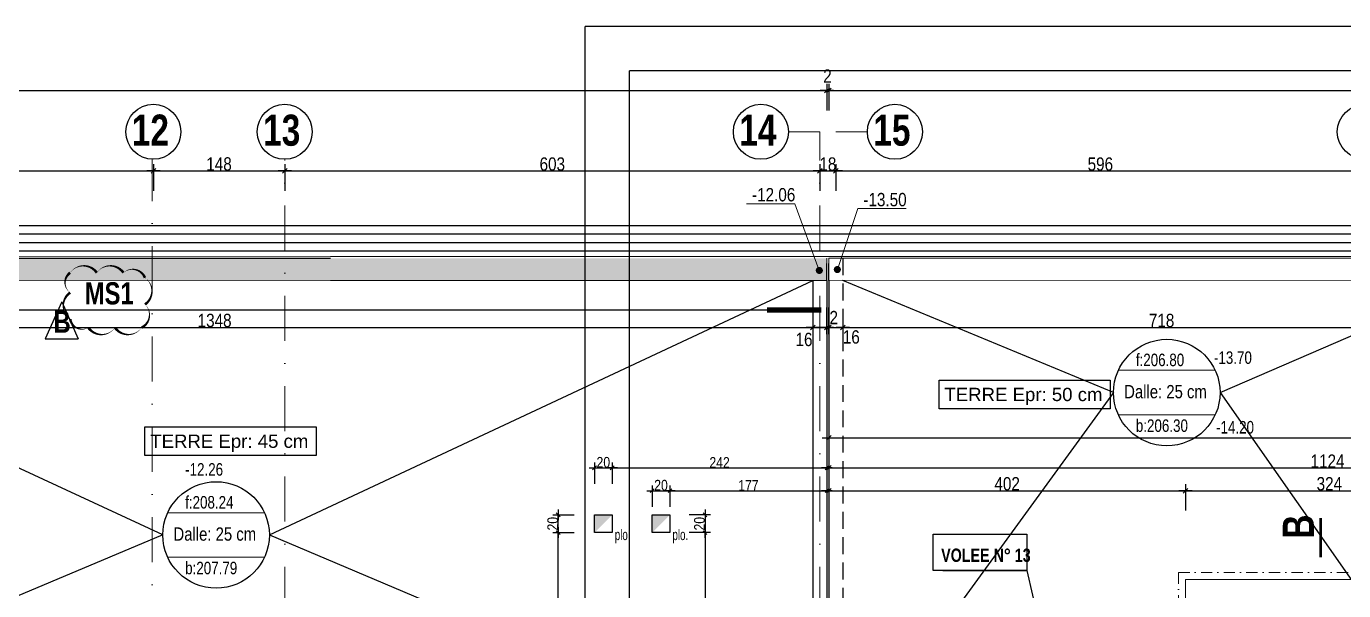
# Model space of a CAD drawing. Header units: millimetres. Extents: x -22 to 27383, y -3644 to 590.
# Drawn here: x 20626 to 22110, y -46 to 590 of the extents above; entities that cross this region are included whole.
import ezdxf
from ezdxf.enums import TextEntityAlignment as Align

# ---------------------------------------------------------------- set-up
doc = ezdxf.new("R2010")
doc.units = ezdxf.units.MM
doc.linetypes.add('CACHEX2', pattern=[19.05, 12.7, -6.35])
doc.linetypes.add('TIRETPTX2', pattern=[50.8, 25.4, -12.7, 0, -12.7])
for name, color, linetype in [('01-Cad 1', 2, 'Continuous'), ('01_cote_gen', 4, 'Continuous'), ('01_linteaux', 2, 'Continuous'), ('01_poch_murs', 253, 'Continuous'), ('01_resv', 32, 'Continuous'), ('01_texte', 230, 'Continuous'), ('AA_COTES', 2, 'Continuous')]:
    doc.layers.add(name, color=color, linetype=linetype)
for name, color, linetype, lineweight in [('01_murs_coup', 5, 'Continuous', 60), ('01_PIEUX', 5, 'Continuous', 60), ('01_tram_axes', 2, 'TIRETPTX2', 9)]:
    doc.layers.add(name, color=color, linetype=linetype, lineweight=lineweight)
doc.styles.add('ARIAL NA', font='ARIALN.TTF')
doc.styles.add('Arial Narrow', font='ARIALN.TTF')
doc.styles.add('Eurostile', font='')
doc.styles.add('impact', font='impact.ttf')
doc.styles.add('MATTE_TXT', font='arial.ttf')
doc.styles.add('STYLE2', font='ARIALN.TTF')
doc.styles.get('Eurostile').set_extended_font_data('Eurostile')
doc.dimstyles.new('JB50', dxfattribs={"dimscale": 0.1, "dimtxt": 150, "dimasz": 15, "dimexe": 0.1, "dimexo": 0.1, "dimgap": 0.09, "dimtad": 1, "dimdec": 1, "dimdsep": 46, "dimtxsty": 'STYLE2', "dimblk1": 'BOND_G', "dimblk2": 'BOND_D', "dimsah": 1, "dimcen": 1.5, "dimdle": 0.01, "dimse1": 1, "dimse2": 1, "dimclrd": 4, "dimclre": 2, "dimclrt": 6, "dimazin": 2, "dimtfac": 2.333333, "dimtdec": 1, "dimtix": 1, "dimtmove": 2, "dimatfit": 3, "dimldrblk": 'BOND_G', "dimfxl": 1, "dimtolj": 1, "dimtzin": 0, "dimarcsym": 0})
doc.dimstyles.new('JB50res', dxfattribs={"dimscale": 0.1, "dimtxt": 120, "dimasz": 12, "dimexe": 0.1, "dimexo": 0.1, "dimgap": 0.09, "dimtad": 1, "dimdec": 1, "dimdsep": 46, "dimtxsty": 'STYLE2', "dimblk1": 'BOND_G', "dimblk2": 'BOND_D', "dimsah": 1, "dimcen": 1.5, "dimdle": 0.01, "dimse1": 1, "dimse2": 1, "dimclrd": 4, "dimclre": 2, "dimclrt": 6, "dimazin": 2, "dimtfac": 2.333333, "dimtdec": 1, "dimtix": 1, "dimtmove": 2, "dimatfit": 3, "dimldrblk": 'BOND_G', "dimfxl": 1, "dimtolj": 1, "dimtzin": 0, "dimarcsym": 0})
pattern_1 = [(180, (2724.631, -511.1), (-2e-15, -9.525), [])]

# ---------------------------------------------------------------- blocks, each defined once
blk = doc.blocks.new('BOND_G')
at = {"layer": 'AA_COTES', "color": 0}
for p, q in [((0, -5), (0, 15)), ((5, 0), (-5, 0)), ((1.77, 1.77), (-1.77, -1.77))]:
    blk.add_line(p, q, dxfattribs=at)
blk = doc.blocks.new('BOND_D')
at = {"layer": 'AA_COTES', "color": 0}
for p, q in [((5, 0), (-5, 0)), ((-1.77, -1.77), (1.77, 1.77)), ((0, 5), (0, -15))]:
    blk.add_line(p, q, dxfattribs=at)
blk = doc.blocks.new('*D564')
at = {"layer": '01_cote_gen', "color": 4, "lineweight": -2, "transparency": 16777216}
blk.add_line((20770.8, 426.7), (20915.8, 426.7), dxfattribs=at)
at = {"layer": 'Defpoints', "color": 0, "transparency": 16777216}
for p in [(20917.3, 426.7), (20769.3, 394.3), (20917.3, 394.3)]:
    blk.add_point(p, dxfattribs=at)
at = {"layer": '01_cote_gen', "color": 4, "lineweight": -2, "transparency": 16777216, "xscale": 1.5, "yscale": 1.5, "zscale": 1.5, "rotation": 180}
blk.add_blockref('BOND_G', (20769.3, 426.7), dxfattribs=at)
at = {"layer": '01_cote_gen', "color": 4, "lineweight": -2, "transparency": 16777216, "xscale": 1.5, "yscale": 1.5, "zscale": 1.5}
blk.add_blockref('BOND_D', (20917.3, 426.7), dxfattribs=at)
at = {"layer": '01_cote_gen', "color": 6, "transparency": 16777216, "insert": (20843.3, 434.4), "char_height": 15, "attachment_point": 5, "style": 'STYLE2'}
blk.add_mtext('\\A1;148', dxfattribs=at)
blk = doc.blocks.new('*D565')
at = {"layer": '01_cote_gen', "color": 4, "lineweight": -2, "transparency": 16777216}
blk.add_line((20155.8, 426.7), (20767.8, 426.7), dxfattribs=at)
at = {"layer": 'Defpoints', "color": 0, "transparency": 16777216}
for p in [(20154.3, 471.7), (20769.3, 448.9), (20769.3, 426.7)]:
    blk.add_point(p, dxfattribs=at)
at = {"layer": '01_cote_gen', "color": 4, "lineweight": -2, "transparency": 16777216, "xscale": 1.5, "yscale": 1.5, "zscale": 1.5, "rotation": 180}
blk.add_blockref('BOND_G', (20154.3, 426.7), dxfattribs=at)
at = {"layer": '01_cote_gen', "color": 4, "lineweight": -2, "transparency": 16777216, "xscale": 1.5, "yscale": 1.5, "zscale": 1.5}
blk.add_blockref('BOND_D', (20769.3, 426.7), dxfattribs=at)
at = {"layer": '01_cote_gen', "color": 6, "transparency": 16777216, "insert": (20461.8, 434.4), "char_height": 15, "attachment_point": 5, "style": 'STYLE2'}
blk.add_mtext('\\A1;615', dxfattribs=at)
blk = doc.blocks.new('*D569')
at = {"layer": '01_cote_gen', "color": 4, "lineweight": -2, "transparency": 16777216}
blk.add_line((20918.8, 426.7), (21518.8, 426.7), dxfattribs=at)
at = {"layer": 'Defpoints', "color": 0, "transparency": 16777216}
for p in [(21520.3, 426.7), (21520.3, 426.6), (20917.3, 402.7)]:
    blk.add_point(p, dxfattribs=at)
at = {"layer": '01_cote_gen', "color": 4, "lineweight": -2, "transparency": 16777216, "xscale": 1.5, "yscale": 1.5, "zscale": 1.5, "rotation": 180}
blk.add_blockref('BOND_G', (20917.3, 426.7), dxfattribs=at)
at = {"layer": '01_cote_gen', "color": 4, "lineweight": -2, "transparency": 16777216, "xscale": 1.5, "yscale": 1.5, "zscale": 1.5}
blk.add_blockref('BOND_D', (21520.3, 426.7), dxfattribs=at)
at = {"layer": '01_cote_gen', "color": 6, "transparency": 16777216, "insert": (21218.8, 434.3), "char_height": 15, "attachment_point": 5, "style": 'STYLE2'}
blk.add_mtext('\\A1;603', dxfattribs=at)
blk = doc.blocks.new('*D570')
at = {"layer": '01_cote_gen', "color": 4, "lineweight": -2, "transparency": 16777216}
blk.add_line((21521.8, 426.7), (21536.8, 426.7), dxfattribs=at)
at = {"layer": 'Defpoints', "color": 0, "transparency": 16777216}
for p in [(21538.3, 426.7), (21538.3, 419.5), (21520.3, 402.4)]:
    blk.add_point(p, dxfattribs=at)
at = {"layer": '01_cote_gen', "color": 4, "lineweight": -2, "transparency": 16777216, "xscale": 1.5, "yscale": 1.5, "zscale": 1.5, "rotation": 180}
blk.add_blockref('BOND_G', (21520.3, 426.7), dxfattribs=at)
at = {"layer": '01_cote_gen', "color": 4, "lineweight": -2, "transparency": 16777216, "xscale": 1.5, "yscale": 1.5, "zscale": 1.5}
blk.add_blockref('BOND_D', (21538.3, 426.7), dxfattribs=at)
at = {"layer": '01_cote_gen', "color": 6, "transparency": 16777216, "insert": (21529.3, 434.3), "char_height": 15, "attachment_point": 5, "style": 'STYLE2'}
blk.add_mtext('\\A1;18', dxfattribs=at)
blk = doc.blocks.new('*D572')
at = {"layer": '01_cote_gen', "color": 4, "lineweight": -2, "transparency": 16777216}
blk.add_line((21539.8, 426.7), (22132.8, 426.7), dxfattribs=at)
at = {"layer": 'Defpoints', "color": 0, "transparency": 16777216}
for p in [(21538.3, 470.7), (22134.3, 469.7), (22134.3, 426.7)]:
    blk.add_point(p, dxfattribs=at)
at = {"layer": '01_cote_gen', "color": 4, "lineweight": -2, "transparency": 16777216, "xscale": 1.5, "yscale": 1.5, "zscale": 1.5, "rotation": 180}
blk.add_blockref('BOND_G', (21538.3, 426.7), dxfattribs=at)
at = {"layer": '01_cote_gen', "color": 4, "lineweight": -2, "transparency": 16777216, "xscale": 1.5, "yscale": 1.5, "zscale": 1.5}
blk.add_blockref('BOND_D', (22134.3, 426.7), dxfattribs=at)
at = {"layer": '01_cote_gen', "color": 6, "transparency": 16777216, "insert": (21836.3, 434.3), "char_height": 15, "attachment_point": 5, "style": 'STYLE2'}
blk.add_mtext('\\A1;596', dxfattribs=at)
blk = doc.blocks.new('*D1851')
at = {"layer": '01_cote_gen', "color": 4, "lineweight": -2, "transparency": 16777216}
blk.add_line((20165.8, 250.4), (21510.8, 250.4), dxfattribs=at)
at = {"layer": 'Defpoints', "color": 0, "transparency": 16777216}
for p in [(21512.3, 250.4), (20164.3, 207.4), (21512.3, 207.4)]:
    blk.add_point(p, dxfattribs=at)
at = {"layer": '01_cote_gen', "color": 4, "lineweight": -2, "transparency": 16777216, "xscale": 1.5, "yscale": 1.5, "zscale": 1.5, "rotation": 180}
blk.add_blockref('BOND_G', (20164.3, 250.4), dxfattribs=at)
at = {"layer": '01_cote_gen', "color": 4, "lineweight": -2, "transparency": 16777216, "xscale": 1.5, "yscale": 1.5, "zscale": 1.5}
blk.add_blockref('BOND_D', (21512.3, 250.4), dxfattribs=at)
at = {"layer": '01_cote_gen', "color": 6, "lineweight": 0, "transparency": 16777216, "insert": (20838.3, 258.1), "char_height": 15, "attachment_point": 5, "style": 'STYLE2'}
blk.add_mtext('\\A1;1348', dxfattribs=at)
blk = doc.blocks.new('*D1852')
at = {"layer": '01_cote_gen', "color": 4, "lineweight": -2, "transparency": 16777216}
blk.add_line((21513.8, 250.4), (21526.8, 250.4), dxfattribs=at)
at = {"layer": 'Defpoints', "color": 0, "transparency": 16777216}
for p in [(21528.3, 250.4), (21512.3, 202.8), (21528.3, 202.8)]:
    blk.add_point(p, dxfattribs=at)
at = {"layer": '01_cote_gen', "color": 4, "lineweight": -2, "transparency": 16777216, "xscale": 1.5, "yscale": 1.5, "zscale": 1.5, "rotation": 180}
blk.add_blockref('BOND_G', (21512.3, 250.4), dxfattribs=at)
at = {"layer": '01_cote_gen', "color": 4, "lineweight": -2, "transparency": 16777216, "xscale": 1.5, "yscale": 1.5, "zscale": 1.5}
blk.add_blockref('BOND_D', (21528.3, 250.4), dxfattribs=at)
at = {"layer": '01_cote_gen', "color": 6, "lineweight": 0, "transparency": 16777216, "insert": (21502.4, 236.7), "char_height": 15, "attachment_point": 5, "style": 'STYLE2'}
blk.add_mtext('\\A1;16', dxfattribs=at)
blk = doc.blocks.new('*D1853')
at = {"layer": '01_cote_gen', "color": 4, "lineweight": -2, "transparency": 16777216}
for p, q in [((21526.8, 250.4), (21525.3, 250.4)), ((21528.3, 250.4), (21530.3, 250.4)), ((21531.8, 250.4), (21533.3, 250.4))]:
    blk.add_line(p, q, dxfattribs=at)
at = {"layer": 'Defpoints', "color": 0, "transparency": 16777216}
for p in [(21530.3, 250.4), (21528.3, 236.4), (21530.3, 236.4)]:
    blk.add_point(p, dxfattribs=at)
at = {"layer": '01_cote_gen', "color": 4, "lineweight": -2, "transparency": 16777216, "xscale": 1.5, "yscale": 1.5, "zscale": 1.5}
blk.add_blockref('BOND_G', (21528.3, 250.4), dxfattribs=at)
at = {"layer": '01_cote_gen', "color": 4, "lineweight": -2, "transparency": 16777216, "xscale": 1.5, "yscale": 1.5, "zscale": 1.5, "rotation": 180}
blk.add_blockref('BOND_D', (21530.3, 250.4), dxfattribs=at)
at = {"layer": '01_cote_gen', "color": 6, "lineweight": 0, "transparency": 16777216, "insert": (21535.9, 261.4), "char_height": 15, "attachment_point": 5, "style": 'STYLE2'}
blk.add_mtext('\\A1;2', dxfattribs=at)
blk = doc.blocks.new('*D1854')
at = {"layer": '01_cote_gen', "color": 4, "lineweight": -2, "transparency": 16777216}
blk.add_line((21531.8, 250.4), (21544.8, 250.4), dxfattribs=at)
at = {"layer": 'Defpoints', "color": 0, "transparency": 16777216}
for p in [(21530.3, 238.5), (21546.3, 250.4), (21546.3, 238.5)]:
    blk.add_point(p, dxfattribs=at)
at = {"layer": '01_cote_gen', "color": 4, "lineweight": -2, "transparency": 16777216, "xscale": 1.5, "yscale": 1.5, "zscale": 1.5, "rotation": 180}
blk.add_blockref('BOND_G', (21530.3, 250.4), dxfattribs=at)
at = {"layer": '01_cote_gen', "color": 4, "lineweight": -2, "transparency": 16777216, "xscale": 1.5, "yscale": 1.5, "zscale": 1.5}
blk.add_blockref('BOND_D', (21546.3, 250.4), dxfattribs=at)
at = {"layer": '01_cote_gen', "color": 6, "lineweight": 0, "transparency": 16777216, "insert": (21555.7, 239.5), "char_height": 15, "attachment_point": 5, "style": 'STYLE2'}
blk.add_mtext('\\A1;16', dxfattribs=at)
blk = doc.blocks.new('*D1855')
at = {"layer": '01_cote_gen', "color": 4, "lineweight": -2, "transparency": 16777216}
blk.add_line((21547.8, 250.4), (22262.8, 250.4), dxfattribs=at)
at = {"layer": 'Defpoints', "color": 0, "transparency": 16777216}
for p in [(22264.3, 250.4), (21546.3, 199.3), (22264.3, 179.1)]:
    blk.add_point(p, dxfattribs=at)
at = {"layer": '01_cote_gen', "color": 4, "lineweight": -2, "transparency": 16777216, "xscale": 1.5, "yscale": 1.5, "zscale": 1.5, "rotation": 180}
blk.add_blockref('BOND_G', (21546.3, 250.4), dxfattribs=at)
at = {"layer": '01_cote_gen', "color": 4, "lineweight": -2, "transparency": 16777216, "xscale": 1.5, "yscale": 1.5, "zscale": 1.5}
blk.add_blockref('BOND_D', (22264.3, 250.4), dxfattribs=at)
at = {"layer": '01_cote_gen', "color": 6, "lineweight": 0, "transparency": 16777216, "insert": (21905.3, 258.1), "char_height": 15, "attachment_point": 5, "style": 'STYLE2'}
blk.add_mtext('\\A1;718', dxfattribs=at)
blk = doc.blocks.new('*D1838')
at = {"layer": '01_resv', "color": 4, "lineweight": -2, "transparency": 16777216}
blk.add_line((21225.4, -240.6), (21225.4, 18), dxfattribs=at)
at = {"layer": 'Defpoints', "color": 0, "transparency": 16777216}
for p in [(21225.4, 19.2), (21266.3, 19.2), (21244.1, -241.8)]:
    blk.add_point(p, dxfattribs=at)
at = {"layer": '01_resv', "color": 4, "lineweight": -2, "transparency": 16777216, "xscale": 1.2, "yscale": 1.2, "zscale": 1.2}
for name, p, rotation in [('BOND_D', (21225.4, 19.2), 90), ('BOND_G', (21225.4, -241.8), 270)]:
    blk.add_blockref(name, p, dxfattribs=dict(at, rotation=rotation))
at = {"layer": '01_resv', "color": 6, "lineweight": 0, "transparency": 16777216, "insert": (21219.3, -111.3), "char_height": 12, "attachment_point": 5, "rotation": 90, "style": 'STYLE2'}
blk.add_mtext('\\A1;261', dxfattribs=at)
blk = doc.blocks.new('*D1839')
at = {"layer": '01_resv', "color": 4, "lineweight": -2, "transparency": 16777216}
blk.add_line((21225.4, 20.4), (21225.4, 38), dxfattribs=at)
at = {"layer": 'Defpoints', "color": 0, "transparency": 16777216}
for p in [(21225.4, 39.2), (21266.3, 39.2), (21231.4, 19.2)]:
    blk.add_point(p, dxfattribs=at)
at = {"layer": '01_resv', "color": 4, "lineweight": -2, "transparency": 16777216, "xscale": 1.2, "yscale": 1.2, "zscale": 1.2}
for name, p, rotation in [('BOND_D', (21225.4, 39.2), 90), ('BOND_G', (21225.4, 19.2), 270)]:
    blk.add_blockref(name, p, dxfattribs=dict(at, rotation=rotation))
at = {"layer": '01_resv', "color": 6, "lineweight": 0, "transparency": 16777216, "insert": (21219.3, 29.2), "char_height": 12, "attachment_point": 5, "rotation": 90, "style": 'STYLE2'}
blk.add_mtext('\\A1;20', dxfattribs=at)
blk = doc.blocks.new('*D1862')
at = {"layer": '01_resv', "color": 4, "lineweight": -2, "transparency": 16777216}
blk.add_line((21390.9, 38), (21390.9, 20.4), dxfattribs=at)
at = {"layer": 'Defpoints', "color": 0, "transparency": 16777216}
for p in [(21351.3, 39.2), (21351.3, 19.2), (21390.9, 19.2)]:
    blk.add_point(p, dxfattribs=at)
at = {"layer": '01_resv', "color": 4, "lineweight": -2, "transparency": 16777216, "xscale": 1.2, "yscale": 1.2, "zscale": 1.2}
for name, p, rotation in [('BOND_G', (21390.9, 39.2), 90), ('BOND_D', (21390.9, 19.2), 270)]:
    blk.add_blockref(name, p, dxfattribs=dict(at, rotation=rotation))
at = {"layer": '01_resv', "color": 6, "lineweight": 0, "transparency": 16777216, "insert": (21384.7, 29.2), "char_height": 12, "attachment_point": 5, "rotation": 90, "style": 'STYLE2'}
blk.add_mtext('\\A1;20', dxfattribs=at)
blk = doc.blocks.new('*D1840')
at = {"layer": '01_resv', "color": 4, "lineweight": -2, "transparency": 16777216}
blk.add_line((21390.9, 18), (21390.9, -240.6), dxfattribs=at)
at = {"layer": 'Defpoints', "color": 0, "transparency": 16777216}
for p in [(21372.9, 19.2), (21385.5, -241.8), (21390.9, -241.8)]:
    blk.add_point(p, dxfattribs=at)
at = {"layer": '01_resv', "color": 4, "lineweight": -2, "transparency": 16777216, "xscale": 1.2, "yscale": 1.2, "zscale": 1.2}
for name, p, rotation in [('BOND_G', (21390.9, 19.2), 90), ('BOND_D', (21390.9, -241.8), 270)]:
    blk.add_blockref(name, p, dxfattribs=dict(at, rotation=rotation))
at = {"layer": '01_resv', "color": 6, "lineweight": 0, "transparency": 16777216, "insert": (21384.7, -111.3), "char_height": 12, "attachment_point": 5, "rotation": 90, "style": 'STYLE2'}
blk.add_mtext('\\A1;261', dxfattribs=at)
blk = doc.blocks.new('*D1841')
at = {"layer": '01_resv', "color": 4, "lineweight": -2, "transparency": 16777216}
blk.add_line((21332.5, 66.4), (21350.1, 66.4), dxfattribs=at)
at = {"layer": 'Defpoints', "color": 0, "transparency": 16777216}
for p in [(21351.3, 66.4), (21331.3, 39.2), (21351.3, 39.2)]:
    blk.add_point(p, dxfattribs=at)
at = {"layer": '01_resv', "color": 4, "lineweight": -2, "transparency": 16777216, "xscale": 1.2, "yscale": 1.2, "zscale": 1.2, "rotation": 180}
blk.add_blockref('BOND_G', (21331.3, 66.4), dxfattribs=at)
at = {"layer": '01_resv', "color": 4, "lineweight": -2, "transparency": 16777216, "xscale": 1.2, "yscale": 1.2, "zscale": 1.2}
blk.add_blockref('BOND_D', (21351.3, 66.4), dxfattribs=at)
at = {"layer": '01_resv', "color": 6, "lineweight": 0, "transparency": 16777216, "insert": (21341.3, 72.5), "char_height": 12, "attachment_point": 5, "style": 'STYLE2'}
blk.add_mtext('\\A1;20', dxfattribs=at)
blk = doc.blocks.new('*D1863')
at = {"layer": '01_resv', "color": 4, "lineweight": -2, "transparency": 16777216}
blk.add_line((21352.5, 66.4), (21527.1, 66.4), dxfattribs=at)
at = {"layer": 'Defpoints', "color": 0, "transparency": 16777216}
for p in [(21351.3, 60.4), (21528.3, 66.4), (21528.3, 46.6)]:
    blk.add_point(p, dxfattribs=at)
at = {"layer": '01_resv', "color": 4, "lineweight": -2, "transparency": 16777216, "xscale": 1.2, "yscale": 1.2, "zscale": 1.2, "rotation": 180}
blk.add_blockref('BOND_G', (21351.3, 66.4), dxfattribs=at)
at = {"layer": '01_resv', "color": 4, "lineweight": -2, "transparency": 16777216, "xscale": 1.2, "yscale": 1.2, "zscale": 1.2}
blk.add_blockref('BOND_D', (21528.3, 66.4), dxfattribs=at)
at = {"layer": '01_resv', "color": 6, "lineweight": 0, "transparency": 16777216, "insert": (21439.8, 72.4), "char_height": 12, "attachment_point": 5, "style": 'STYLE2'}
blk.add_mtext('\\A1;177', dxfattribs=at)
blk = doc.blocks.new('*D1842')
at = {"layer": '01_resv', "color": 4, "lineweight": -2, "transparency": 16777216}
blk.add_line((21267.5, 92.2), (21285.1, 92.2), dxfattribs=at)
at = {"layer": 'Defpoints', "color": 0, "transparency": 16777216}
for p in [(21286.3, 92.2), (21266.3, 39.2), (21286.3, 39.2)]:
    blk.add_point(p, dxfattribs=at)
at = {"layer": '01_resv', "color": 4, "lineweight": -2, "transparency": 16777216, "xscale": 1.2, "yscale": 1.2, "zscale": 1.2, "rotation": 180}
blk.add_blockref('BOND_G', (21266.3, 92.2), dxfattribs=at)
at = {"layer": '01_resv', "color": 4, "lineweight": -2, "transparency": 16777216, "xscale": 1.2, "yscale": 1.2, "zscale": 1.2}
blk.add_blockref('BOND_D', (21286.3, 92.2), dxfattribs=at)
at = {"layer": '01_resv', "color": 6, "lineweight": 0, "transparency": 16777216, "insert": (21276.3, 98.3), "char_height": 12, "attachment_point": 5, "style": 'STYLE2'}
blk.add_mtext('\\A1;20', dxfattribs=at)
blk = doc.blocks.new('*D1864')
at = {"layer": '01_resv', "color": 4, "lineweight": -2, "transparency": 16777216}
blk.add_line((21287.5, 92.2), (21527.1, 92.2), dxfattribs=at)
at = {"layer": 'Defpoints', "color": 0, "transparency": 16777216}
for p in [(21528.3, 92.2), (21286.3, 86.2), (21528.3, 86.2)]:
    blk.add_point(p, dxfattribs=at)
at = {"layer": '01_resv', "color": 4, "lineweight": -2, "transparency": 16777216, "xscale": 1.2, "yscale": 1.2, "zscale": 1.2, "rotation": 180}
blk.add_blockref('BOND_G', (21286.3, 92.2), dxfattribs=at)
at = {"layer": '01_resv', "color": 4, "lineweight": -2, "transparency": 16777216, "xscale": 1.2, "yscale": 1.2, "zscale": 1.2}
blk.add_blockref('BOND_D', (21528.3, 92.2), dxfattribs=at)
at = {"layer": '01_resv', "color": 6, "lineweight": 0, "transparency": 16777216, "insert": (21407.3, 98.2), "char_height": 12, "attachment_point": 5, "style": 'STYLE2'}
blk.add_mtext('\\A1;242', dxfattribs=at)
blk = doc.blocks.new('*D2330')
at = {"layer": '01_cote_gen', "color": 4, "lineweight": -2, "transparency": 16777216}
blk.add_line((21531.8, 126), (23676.7, 126), dxfattribs=at)
at = {"layer": 'Defpoints', "color": 0, "transparency": 16777216}
for p in [(23678.2, 126), (21530.3, 117.7), (23678.2, 33.6)]:
    blk.add_point(p, dxfattribs=at)
at = {"layer": '01_cote_gen', "color": 4, "lineweight": -2, "transparency": 16777216, "xscale": 1.5, "yscale": 1.5, "zscale": 1.5, "rotation": 180}
blk.add_blockref('BOND_G', (21530.3, 126), dxfattribs=at)
at = {"layer": '01_cote_gen', "color": 4, "lineweight": -2, "transparency": 16777216, "xscale": 1.5, "yscale": 1.5, "zscale": 1.5}
blk.add_blockref('BOND_D', (23678.2, 126), dxfattribs=at)
at = {"layer": '01_cote_gen', "color": 6, "transparency": 16777216, "insert": (22604.3, 133.7), "char_height": 15, "attachment_point": 5, "style": 'STYLE2'}
blk.add_mtext('\\A1;2148', dxfattribs=at)
blk = doc.blocks.new('*D2334')
at = {"layer": '01_cote_gen', "color": 4, "lineweight": -2, "transparency": 16777216}
blk.add_line((17929.1, 517.4), (21526.8, 517.4), dxfattribs=at)
at = {"layer": 'Defpoints', "color": 0, "transparency": 16777216}
for p in [(21528.3, 517.4), (17927.6, 329.5), (21528.3, 328.3)]:
    blk.add_point(p, dxfattribs=at)
at = {"layer": '01_cote_gen', "color": 4, "lineweight": -2, "transparency": 16777216, "xscale": 1.5, "yscale": 1.5, "zscale": 1.5, "rotation": 180}
blk.add_blockref('BOND_G', (17927.6, 517.4), dxfattribs=at)
at = {"layer": '01_cote_gen', "color": 4, "lineweight": -2, "transparency": 16777216, "xscale": 1.5, "yscale": 1.5, "zscale": 1.5}
blk.add_blockref('BOND_D', (21528.3, 517.4), dxfattribs=at)
at = {"layer": '01_cote_gen', "color": 6, "lineweight": 0, "transparency": 16777216, "insert": (19727.9, 525.1), "char_height": 15, "attachment_point": 5, "style": 'STYLE2'}
blk.add_mtext('\\A1;3600.7', dxfattribs=at)
blk = doc.blocks.new('*D2335')
at = {"layer": '01_cote_gen', "color": 4, "lineweight": -2, "transparency": 16777216}
for p, q in [((21526.8, 517.4), (21525.3, 517.4)), ((21530.3, 517.4), (21528.3, 517.4)), ((21531.8, 517.4), (21533.3, 517.4))]:
    blk.add_line(p, q, dxfattribs=at)
at = {"layer": 'Defpoints', "color": 0, "transparency": 16777216}
for p in [(21528.3, 517.4), (21528.3, 328.3), (21530.3, 328.3)]:
    blk.add_point(p, dxfattribs=at)
at = {"layer": '01_cote_gen', "color": 4, "lineweight": -2, "transparency": 16777216, "xscale": 1.5, "yscale": 1.5, "zscale": 1.5}
blk.add_blockref('BOND_D', (21528.3, 517.4), dxfattribs=at)
at = {"layer": '01_cote_gen', "color": 4, "lineweight": -2, "transparency": 16777216, "xscale": 1.5, "yscale": 1.5, "zscale": 1.5, "rotation": 180}
blk.add_blockref('BOND_G', (21530.3, 517.4), dxfattribs=at)
at = {"layer": '01_cote_gen', "color": 6, "lineweight": 0, "transparency": 16777216, "insert": (21528.8, 533.5), "char_height": 15, "attachment_point": 5, "style": 'STYLE2'}
blk.add_mtext('\\A1;2', dxfattribs=at)
blk = doc.blocks.new('*D2336')
at = {"layer": '01_texte', "color": 4, "lineweight": -2, "transparency": 16777216}
blk.add_line((21531.8, 517.4), (23676.7, 517.4), dxfattribs=at)
at = {"layer": 'Defpoints', "color": 0, "transparency": 16777216}
for p in [(23678.2, 517.4), (21530.3, 328.3), (23678.2, 309.7)]:
    blk.add_point(p, dxfattribs=at)
at = {"layer": '01_texte', "color": 4, "lineweight": -2, "transparency": 16777216, "xscale": 1.5, "yscale": 1.5, "zscale": 1.5, "rotation": 180}
blk.add_blockref('BOND_G', (21530.3, 517.4), dxfattribs=at)
at = {"layer": '01_texte', "color": 4, "lineweight": -2, "transparency": 16777216, "xscale": 1.5, "yscale": 1.5, "zscale": 1.5}
blk.add_blockref('BOND_D', (23678.2, 517.4), dxfattribs=at)
at = {"layer": '01_texte', "color": 6, "lineweight": 0, "transparency": 16777216, "insert": (22604.3, 525.1), "char_height": 15, "attachment_point": 5, "style": 'STYLE2'}
blk.add_mtext('\\A1;2148', dxfattribs=at)
blk = doc.blocks.new('*D2346')
at = {"layer": '01_cote_gen', "color": 4, "lineweight": -2, "transparency": 16777216}
blk.add_line((21531.8, 92.2), (22652.7, 92.2), dxfattribs=at)
at = {"layer": 'Defpoints', "color": 0, "transparency": 16777216}
for p in [(22654.2, 92.2), (21530.3, 82.8), (22654.2, 69.7)]:
    blk.add_point(p, dxfattribs=at)
at = {"layer": '01_cote_gen', "color": 4, "lineweight": -2, "transparency": 16777216, "xscale": 1.5, "yscale": 1.5, "zscale": 1.5, "rotation": 180}
blk.add_blockref('BOND_G', (21530.3, 92.2), dxfattribs=at)
at = {"layer": '01_cote_gen', "color": 4, "lineweight": -2, "transparency": 16777216, "xscale": 1.5, "yscale": 1.5, "zscale": 1.5}
blk.add_blockref('BOND_D', (22654.2, 92.2), dxfattribs=at)
at = {"layer": '01_cote_gen', "color": 6, "transparency": 16777216, "insert": (22092.3, 99.7), "char_height": 15, "attachment_point": 5, "style": 'STYLE2'}
blk.add_mtext('\\A1;1124', dxfattribs=at)
blk = doc.blocks.new('*D2349')
at = {"layer": '01_cote_gen', "color": 4, "lineweight": -2, "transparency": 16777216}
blk.add_line((21531.8, 66.4), (21930.8, 66.4), dxfattribs=at)
at = {"layer": 'Defpoints', "color": 0, "transparency": 16777216}
for p in [(21932.3, 66.4), (21530.3, 52.8), (21932.3, -15.3)]:
    blk.add_point(p, dxfattribs=at)
at = {"layer": '01_cote_gen', "color": 4, "lineweight": -2, "transparency": 16777216, "xscale": 1.5, "yscale": 1.5, "zscale": 1.5, "rotation": 180}
blk.add_blockref('BOND_G', (21530.3, 66.4), dxfattribs=at)
at = {"layer": '01_cote_gen', "color": 4, "lineweight": -2, "transparency": 16777216, "xscale": 1.5, "yscale": 1.5, "zscale": 1.5}
blk.add_blockref('BOND_D', (21932.3, 66.4), dxfattribs=at)
at = {"layer": '01_cote_gen', "color": 6, "transparency": 16777216, "insert": (21731.3, 74.1), "char_height": 15, "attachment_point": 5, "style": 'STYLE2'}
blk.add_mtext('\\A1;402', dxfattribs=at)
blk = doc.blocks.new('*D2350')
at = {"layer": '01_cote_gen', "color": 4, "lineweight": -2, "transparency": 16777216}
blk.add_line((21933.8, 66.4), (22254.8, 66.4), dxfattribs=at)
at = {"layer": 'Defpoints', "color": 0, "transparency": 16777216}
for p in [(22256.3, 66.4), (21932.3, 43.9), (22256.3, -33.8)]:
    blk.add_point(p, dxfattribs=at)
at = {"layer": '01_cote_gen', "color": 4, "lineweight": -2, "transparency": 16777216, "xscale": 1.5, "yscale": 1.5, "zscale": 1.5, "rotation": 180}
blk.add_blockref('BOND_G', (21932.3, 66.4), dxfattribs=at)
at = {"layer": '01_cote_gen', "color": 4, "lineweight": -2, "transparency": 16777216, "xscale": 1.5, "yscale": 1.5, "zscale": 1.5}
blk.add_blockref('BOND_D', (22256.3, 66.4), dxfattribs=at)
at = {"layer": '01_cote_gen', "color": 6, "transparency": 16777216, "insert": (22094.3, 74.1), "char_height": 15, "attachment_point": 5, "style": 'STYLE2'}
blk.add_mtext('\\A1;324', dxfattribs=at)

msp = doc.modelspace()

# ---------------------------------------------------------------- hatches: boundary and pattern name
at = {"layer": '01_poch_murs'}
h = msp.add_hatch(dxfattribs=at)
h.set_pattern_fill('ANSI31', color=256, scale=3, angle=135)
h.set_pattern_definition([(180, (2724.631, -511.1), (-2e-15, -9.525), [])])
h.paths.add_polyline_path([(17917.68, 372.66), (17338.69, 370.16), (17338.69, 328.43), (17711.73, 331.06), (17917.68, 331.48)])
h.paths.add_polyline_path([(17935.69, 372.74), (17917.68, 372.66), (17917.68, 331.48), (17935.69, 331.52)])
h.paths.add_polyline_path([(18514.69, 373.87), (18287.73, 374.26), (17935.69, 372.74), (17935.69, 331.52), (18219.73, 332.1), (18514.69, 332.1)])
h.paths.add_polyline_path([(18794.28, 373.4), (18514.69, 373.87), (18514.69, 332.1), (18794.28, 332.1)])
h.paths.add_polyline_path([(19340.28, 372.48), (18794.28, 373.4), (18794.28, 332.1), (19054.9, 332.1), (19340.28, 331.16)])
h.paths.add_polyline_path([(19874.28, 371.57), (19340.28, 372.48), (19340.28, 331.16), (19874.28, 329.4)])
h.paths.add_polyline_path([(20154.28, 371.1), (19874.28, 371.57), (19874.28, 329.4), (19892.63, 329.34), (20154.28, 329.54)])
h.paths.add_polyline_path([(20769.58, 370.06), (20154.28, 371.1), (20154.28, 329.54), (20769.58, 329.99)])
h.paths.add_polyline_path([(20917.28, 369.81), (20769.58, 370.06), (20769.58, 329.99), (20917.28, 330.1)])
h.paths.add_polyline_path([(21520.28, 370.24), (21131.34, 369.44), (20917.28, 369.81), (20917.28, 330.1), (20968.94, 330.14), (21520.28, 330.33)])
h.paths.add_polyline_path([(22134.28, 371.49), (21538.28, 370.28), (21538.28, 330.34), (22134.28, 330.55)])
h.paths.add_polyline_path([(21538.28, 370.28), (21520.28, 370.24), (21520.28, 330.33), (21538.28, 330.34)])
h.paths.add_polyline_path([(22184.28, 371.6), (22134.28, 371.49), (22134.28, 330.55), (22184.28, 330.57)])
h.paths.add_polyline_path([(22558.28, 372.22), (22487.23, 372.22), (22184.28, 371.6), (22184.28, 330.57), (22558.28, 330.7)])
h.paths.add_polyline_path([(23158.24, 371.89), (22905.73, 372.22), (22558.28, 372.22), (22558.28, 330.7), (22914.82, 330.82), (23158.24, 329.66)])
h.paths.add_polyline_path([(23668.24, 371.22), (23158.24, 371.89), (23158.24, 329.66), (23668.24, 327.23)])
h.paths.add_polyline_path([(23845.87, 370.99), (23668.24, 371.22), (23668.24, 327.23), (23845.74, 326.39)])
h.paths.add_polyline_path([(19582.54, 340.69), (19746.3, 340.69), (19746.3, 363.96), (19582.54, 363.96)], flags=24)
h.paths.add_polyline_path([(22293.75, 340.69), (22457.51, 340.69), (22457.51, 363.96), (22293.75, 363.96)], flags=24)
h = msp.add_hatch(dxfattribs=at)
h.set_pattern_fill('ANSI31', color=256, scale=3, angle=135)
h.set_pattern_definition([(180, (2724.631, -511.1), (-2e-15, -9.525), [])])
h.paths.add_polyline_path([(17917.68, 372.66), (17338.69, 370.16), (17338.69, 328.43), (17711.73, 331.06), (17917.68, 331.48)])
h.paths.add_polyline_path([(17935.69, 372.74), (17917.68, 372.66), (17917.68, 331.48), (17935.69, 331.52)])
h.paths.add_polyline_path([(18514.69, 373.87), (18287.73, 374.26), (17935.69, 372.74), (17935.69, 331.52), (18219.73, 332.1), (18514.69, 332.1)])
h.paths.add_polyline_path([(18794.28, 373.4), (18514.69, 373.87), (18514.69, 332.1), (18794.28, 332.1)])
h.paths.add_polyline_path([(19340.28, 372.48), (18794.28, 373.4), (18794.28, 332.1), (19054.9, 332.1), (19340.28, 331.16)])
h.paths.add_polyline_path([(19874.28, 371.57), (19340.28, 372.48), (19340.28, 331.16), (19874.28, 329.4)])
h.paths.add_polyline_path([(20154.28, 371.1), (19874.28, 371.57), (19874.28, 329.4), (19892.63, 329.34), (20154.28, 329.54)])
h.paths.add_polyline_path([(20769.58, 370.06), (20154.28, 371.1), (20154.28, 329.54), (20769.58, 329.99)])
h.paths.add_polyline_path([(20917.28, 369.81), (20769.58, 370.06), (20769.58, 329.99), (20917.28, 330.1)])
h.paths.add_polyline_path([(21520.28, 370.24), (21131.34, 369.44), (20917.28, 369.81), (20917.28, 330.1), (20968.94, 330.14), (21520.28, 330.33)])
h.paths.add_polyline_path([(22134.28, 371.49), (21538.28, 370.28), (21538.28, 330.34), (22134.28, 330.55)])
h.paths.add_polyline_path([(21538.28, 370.28), (21520.28, 370.24), (21520.28, 330.33), (21538.28, 330.34)])
h.paths.add_polyline_path([(22184.28, 371.6), (22134.28, 371.49), (22134.28, 330.55), (22184.28, 330.57)])
h.paths.add_polyline_path([(22558.28, 372.22), (22487.23, 372.22), (22184.28, 371.6), (22184.28, 330.57), (22558.28, 330.7)])
h.paths.add_polyline_path([(23158.24, 371.89), (22905.73, 372.22), (22558.28, 372.22), (22558.28, 330.7), (22914.82, 330.82), (23158.24, 329.66)])
h.paths.add_polyline_path([(23668.24, 371.22), (23158.24, 371.89), (23158.24, 329.66), (23668.24, 327.23)])
h.paths.add_polyline_path([(23845.87, 370.99), (23668.24, 371.22), (23668.24, 327.23), (23845.74, 326.39)])
h.paths.add_polyline_path([(19582.54, 340.69), (19746.3, 340.69), (19746.3, 363.96), (19582.54, 363.96)], flags=24)
h.paths.add_polyline_path([(22293.75, 340.69), (22457.51, 340.69), (22457.51, 363.96), (22293.75, 363.96)], flags=24)
h = msp.add_hatch(dxfattribs=at)
h.set_pattern_fill('ANSI31', color=256, scale=3, angle=135)
h.set_pattern_definition(pattern_1)
h.paths.add_polyline_path([(17917.68, 372.66), (17338.69, 370.16), (17338.69, 328.43), (17711.73, 331.06), (17917.68, 331.48)])
h.paths.add_polyline_path([(17935.69, 372.74), (17917.68, 372.66), (17917.68, 331.48), (17935.69, 331.52)])
h.paths.add_polyline_path([(18514.69, 373.87), (18287.73, 374.26), (17935.69, 372.74), (17935.69, 331.52), (18219.73, 332.1), (18514.69, 332.1)])
h.paths.add_polyline_path([(18794.28, 373.4), (18514.69, 373.87), (18514.69, 332.1), (18794.28, 332.1)])
h.paths.add_polyline_path([(19340.28, 372.48), (18794.28, 373.4), (18794.28, 332.1), (19054.9, 332.1), (19340.28, 331.16)])
h.paths.add_polyline_path([(19874.28, 371.57), (19340.28, 372.48), (19340.28, 331.16), (19874.28, 329.4)])
h.paths.add_polyline_path([(20154.28, 371.1), (19874.28, 371.57), (19874.28, 329.4), (19892.63, 329.34), (20154.28, 329.54)])
h.paths.add_polyline_path([(20769.58, 370.06), (20154.28, 371.1), (20154.28, 329.54), (20769.58, 329.99)])
h.paths.add_polyline_path([(20917.28, 369.81), (20769.58, 370.06), (20769.58, 329.99), (20917.28, 330.1)])
h.paths.add_polyline_path([(21520.28, 370.24), (21131.34, 369.44), (20917.28, 369.81), (20917.28, 330.1), (20968.94, 330.14), (21520.28, 330.33)])
h.paths.add_polyline_path([(22134.28, 371.49), (21538.28, 370.28), (21538.28, 330.34), (22134.28, 330.55)])
h.paths.add_polyline_path([(21538.28, 370.28), (21520.28, 370.24), (21520.28, 330.33), (21538.28, 330.34)])
h.paths.add_polyline_path([(22184.28, 371.6), (22134.28, 371.49), (22134.28, 330.55), (22184.28, 330.57)])
h.paths.add_polyline_path([(22558.28, 372.22), (22487.23, 372.22), (22184.28, 371.6), (22184.28, 330.57), (22558.28, 330.7)])
h.paths.add_polyline_path([(23158.24, 371.89), (22905.73, 372.22), (22558.28, 372.22), (22558.28, 330.7), (22914.82, 330.82), (23158.24, 329.66)])
h.paths.add_polyline_path([(23668.24, 371.22), (23158.24, 371.89), (23158.24, 329.66), (23668.24, 327.23)])
h.paths.add_polyline_path([(23845.87, 370.99), (23668.24, 371.22), (23668.24, 327.23), (23845.74, 326.39)])
h.paths.add_polyline_path([(19582.54, 340.69), (19746.3, 340.69), (19746.3, 363.96), (19582.54, 363.96)], flags=24)
h.paths.add_polyline_path([(22293.75, 340.69), (22457.51, 340.69), (22457.51, 363.96), (22293.75, 363.96)], flags=24)
h = msp.add_hatch(dxfattribs=at)
h.set_pattern_fill('ANSI31', color=256, scale=3, angle=135)
h.set_pattern_definition(pattern_1)
h.paths.add_polyline_path([(17917.68, 372.66), (17338.69, 370.16), (17338.69, 328.43), (17711.73, 331.06), (17917.68, 331.48)])
h.paths.add_polyline_path([(17935.69, 372.74), (17917.68, 372.66), (17917.68, 331.48), (17935.69, 331.52)])
h.paths.add_polyline_path([(18514.69, 373.87), (18287.73, 374.26), (17935.69, 372.74), (17935.69, 331.52), (18219.73, 332.1), (18514.69, 332.1)])
h.paths.add_polyline_path([(18794.28, 373.4), (18514.69, 373.87), (18514.69, 332.1), (18794.28, 332.1)])
h.paths.add_polyline_path([(19340.28, 372.48), (18794.28, 373.4), (18794.28, 332.1), (19054.9, 332.1), (19340.28, 331.16)])
h.paths.add_polyline_path([(19874.28, 371.57), (19340.28, 372.48), (19340.28, 331.16), (19874.28, 329.4)])
h.paths.add_polyline_path([(20154.28, 371.1), (19874.28, 371.57), (19874.28, 329.4), (19892.63, 329.34), (20154.28, 329.54)])
h.paths.add_polyline_path([(20769.58, 370.06), (20154.28, 371.1), (20154.28, 329.54), (20769.58, 329.99)])
h.paths.add_polyline_path([(20917.28, 369.81), (20769.58, 370.06), (20769.58, 329.99), (20917.28, 330.1)])
h.paths.add_polyline_path([(21520.28, 370.24), (21131.34, 369.44), (20917.28, 369.81), (20917.28, 330.1), (20968.94, 330.14), (21520.28, 330.33)])
h.paths.add_polyline_path([(22134.28, 371.49), (21538.28, 370.28), (21538.28, 330.34), (22134.28, 330.55)])
h.paths.add_polyline_path([(21538.28, 370.28), (21520.28, 370.24), (21520.28, 330.33), (21538.28, 330.34)])
h.paths.add_polyline_path([(22184.28, 371.6), (22134.28, 371.49), (22134.28, 330.55), (22184.28, 330.57)])
h.paths.add_polyline_path([(22558.28, 372.22), (22487.23, 372.22), (22184.28, 371.6), (22184.28, 330.57), (22558.28, 330.7)])
h.paths.add_polyline_path([(23158.24, 371.89), (22905.73, 372.22), (22558.28, 372.22), (22558.28, 330.7), (22914.82, 330.82), (23158.24, 329.66)])
h.paths.add_polyline_path([(23668.24, 371.22), (23158.24, 371.89), (23158.24, 329.66), (23668.24, 327.23)])
h.paths.add_polyline_path([(23845.87, 370.99), (23668.24, 371.22), (23668.24, 327.23), (23845.74, 326.39)])
h.paths.add_polyline_path([(19582.54, 340.69), (19746.3, 340.69), (19746.3, 363.96), (19582.54, 363.96)], flags=24)
h.paths.add_polyline_path([(22293.75, 340.69), (22457.51, 340.69), (22457.51, 363.96), (22293.75, 363.96)], flags=24)
h = msp.add_hatch(color=256, dxfattribs=at)
h.dxf.hatch_style = 1
h.paths.add_polyline_path([(21528.27, 328.33), (20968.94, 328.14), (19892.63, 327.34), (19054.9, 330.1), (18219.74, 330.1), (17927.57, 329.5), (17927.62, 304.5), (18219.76, 305.1), (19054.86, 305.1), (19892.59, 302.34), (20968.96, 303.14), (21528.28, 303.33)])
h = msp.add_hatch(color=256, dxfattribs=at)
h.dxf.hatch_style = 1
h.paths.add_polyline_path([(21528.27, 328.33), (20968.94, 328.14), (19892.63, 327.34), (19054.9, 330.1), (18219.74, 330.1), (17927.57, 329.5), (17927.62, 304.5), (18219.76, 305.1), (19054.86, 305.1), (19892.59, 302.34), (20968.96, 303.14), (21528.28, 303.33)])

# ---------------------------------------------------------------- linework, layer by layer
at = {"layer": '01-Cad 1'}
for p, q in [((27382.59, 589.54), (21255.74, 589.54)), ((21255.74, -3610.46), (21255.74, 589.54)), ((27332.59, 539.54), (21305.74, 539.54)), ((21305.74, -3560.46), (21305.74, 539.54))]:
    msp.add_line(p, q, dxfattribs=at)
at = {"layer": '01_linteaux'}
for p, q in [((19892.63, 329.34), (20968.94, 330.14)), ((20968.94, 330.14), (22914.82, 330.82)), ((21512.28, 303.33), (21512.28, -241.83)), ((21528.28, 303.33), (21528.28, -241.83)), ((21530.28, 303.33), (21530.28, -241.83))]:
    msp.add_line(p, q, dxfattribs=at)
at = {"layer": '01_linteaux', "linetype": 'CACHEX2', "ltscale": 1.5}
for p, q in [((21528.28, 303.33), (21528.27, 328.33)), ((21530.28, 303.33), (21530.27, 328.33)), ((21546.28, 328.34), (21546.28, -241.83))]:
    msp.add_line(p, q, dxfattribs=at)
at = {"layer": '01_linteaux', "lineweight": 0}
for q in [(22256.26, -33.83), (21932.26, -241.79)]:
    msp.add_line((21932.26, -33.83), q, dxfattribs=at)
at = {"layer": '01_murs_coup', "linetype": 'Continuous', "lineweight": 5}
for p, q in [((21856.69, 202), (21965.71, 202)), ((21856.69, 151.85), (21965.71, 151.85)), ((20785.51, 41.59), (20894.53, 41.59)), ((20785.51, -8.55), (20894.53, -8.55))]:
    msp.add_line(p, q, dxfattribs=at)
at = {"layer": '01_PIEUX', "linetype": 'Continuous', "lineweight": 5}
for p, q in [((19892.63, 327.34), (20968.94, 328.14)), ((21528.28, 303.33), (21528.27, 328.33)), ((21528.28, 303.33), (21528.27, 328.33)), ((21530.27, 328.33), (22357.54, 328.63)), ((21530.28, 303.33), (21530.27, 328.33)), ((21530.28, 303.33), (21530.27, 328.33)), ((21530.28, 303.33), (21530.27, 328.33)), ((19892.59, 302.34), (20968.96, 303.14)), ((20968.95, 303.14), (21528.28, 303.33)), ((21530.28, 303.33), (22357.54, 303.63))]:
    msp.add_line(p, q, dxfattribs=at)
at = {"layer": '01_resv', "ltscale": 25}
for p, q in [((21266.3, 19.16), (21266.3, 39.16)), ((21266.3, 39.16), (21286.3, 39.16)), ((21266.3, 19.16), (21266.3, 39.16)), ((21286.3, 39.16), (21286.3, 19.16)), ((21331.29, 19.16), (21331.29, 39.16)), ((21331.29, 39.16), (21351.29, 39.16)), ((21331.29, 19.16), (21331.29, 39.16)), ((21351.29, 39.16), (21351.29, 19.16)), ((21286.3, 19.16), (21266.3, 19.16)), ((21351.29, 19.16), (21331.29, 19.16))]:
    msp.add_line(p, q, dxfattribs=at)
for points in [[(21266.3, 19.16), (21266.3, 39.16), (21286.3, 39.16)], [(21331.29, 19.16), (21331.29, 39.16), (21351.29, 39.16)]]:
    msp.add_solid(points, dxfattribs=at)
at = {"layer": '01_texte', "lineweight": 0}
for p, q in [((21437.71, 389.74), (21492.03, 389.74)), ((21519.65, 314.56), (21492.03, 389.74)), ((21539.96, 315.55), (21563.16, 384.24)), ((21563.16, 384.24), (21617.48, 384.24))]:
    msp.add_line(p, q, dxfattribs=at)
at = {"layer": '01_texte'}
for p, q in [((20780.02, 16.52), (20164.28, 302.54)), ((20900.02, 16.52), (21512.28, 303.33)), ((21851.2, 176.93), (21546.28, 303.34)), ((21971.2, 176.93), (22264.26, 303.59)), ((21521.8, 269.89), (19986.01, 269.89)), ((20666.02, 279.31), (20647.49, 237.56)), ((20666.02, 279.31), (20684.54, 237.56)), ((20647.49, 237.56), (20684.54, 237.56)), ((21851.2, 176.93), (21546.28, -241.83)), ((21971.2, 176.93), (22264.26, -241.83)), ((20780.02, 16.52), (20164.28, -241.83)), ((20900.02, 16.52), (21512.28, -241.83)), ((21658.66, -23.56), (21753.55, -23.56)), ((21753.55, -23.56), (21781.23, -142.83))]:
    msp.add_line(p, q, dxfattribs=at)
msp.add_lwpolyline([(20675.58, 311.95, 0, 3, -0.5205671), (20705.58, 311.95, 0, 3, -0.5205671), (20735.58, 311.95, 0, 3, -0.5205671), (20759.88, 306.25, 0, 3, -0.5205671), (20759.88, 276.25, 0, 3, -0.5205671), (20756.04, 250.09, 0, 3, -0.5205671), (20726.04, 250.09, 0, 3, -0.5205671), (20696.04, 250.09, 0, 3, -0.5205671), (20675.58, 259.63, 0, 3, -0.5205671), (20675.58, 289.63, 0, 3, -0.5205671)], format="xyseb", close=True, dxfattribs=at)
at = {"layer": '01_texte', "lineweight": 0, "const_width": 4}
for points in [[(21517.65, 314.56, 1), (21521.65, 314.56, 1)], [(21517.65, 314.56, 1), (21521.65, 314.56, 1)], [(21537.96, 315.55, 1), (21541.96, 315.55, 1)]]:
    msp.add_lwpolyline(points, format="xyb", close=True, dxfattribs=at)
at = {"layer": '01_texte'}
for points, const_width in [([(21460.74, 269.89), (21521.8, 269.89)], 6), ([(22084.53, 35.57), (22084.53, -8.68)], 3)]:
    msp.add_lwpolyline(points, dxfattribs=dict(at, const_width=const_width))
for points in [[(21654.6, 190.93), (21847.39, 190.93), (21847.39, 158.64), (21654.6, 158.64)], [(20759.83, 138.29), (20952.63, 138.29), (20952.63, 105.99), (20759.83, 105.99)], [(21647.77, 17.6), (21753.55, 17.6), (21753.55, -23.56), (21647.77, -23.56)]]:
    msp.add_lwpolyline(points, close=True, dxfattribs=at)
for centre, radius in [((20769.28, 470.73), 30.98), ((20917.28, 470.73), 30.98), ((21453.77, 470.73), 30.98), ((21604.8, 470.73), 30.98), ((22134.28, 470.73), 30.98), ((21911.2, 176.93), 60), ((20840.02, 16.52), 60)]:
    msp.add_circle(centre, radius, dxfattribs=at)
at = {"layer": '01_tram_axes', "ltscale": 2}
for p, q in [((21484.75, 470.73), (21520.28, 470.73)), ((21538.28, 470.73), (21573.82, 470.73))]:
    msp.add_line(p, q, dxfattribs=at)
at = {"layer": '01_tram_axes', "color": 253, "ltscale": 2}
for p, q in [((21520.28, -3019.3), (21520.28, 470.73)), ((20767.97, -2861.65), (20767.97, 439.75)), ((20917.28, -3019.3), (20917.28, 439.75))]:
    msp.add_line(p, q, dxfattribs=at)
at = {"layer": '01_tram_axes', "ltscale": 0.5}
for q in [(21924.26, -142.83), (22264.26, -25.83)]:
    msp.add_line((21924.26, -25.83), q, dxfattribs=at)

# ---------------------------------------------------------------- texts
at = {"layer": '01_texte', "style": 'impact'}
for s, p in [('12', (20765.94, 472.61)), ('13', (20913.94, 472.61)), ('14', (21450.43, 472.61)), ('15', (21601.46, 472.61))]:
    msp.add_text(s, height=35, dxfattribs=at).set_placement(p, align=Align.MIDDLE_CENTER)
at = {"layer": '01_texte'}
for s, style, p in [('-12.06', 'Arial Narrow', (21443.87, 392.36)), ('-13.50', 'Arial Narrow', (21569.32, 386.86)), ('VOLEE N° 13', 'impact', (21656.95, -13.81))]:
    msp.add_text(s, height=15, rotation=0, dxfattribs=dict(at, style=style)).set_placement(p)
at = {"layer": '01_texte', "style": 'impact'}
for s, p in [('MS1', (20719.58, 268.75)), ('B', (20666.51, 236.75))]:
    msp.add_text(s, height=25, dxfattribs=at).set_placement(p, align=Align.BOTTOM_CENTER)
at = {"layer": '01_texte', "style": 'Eurostile', "width": 0.8}
for s, p in [('-13.70', (21964.3, 209.27)), ('f:206.80', (21876.29, 206.71)), ('b:206.30', (21876.29, 132.64)), ('-14.20', (21966.68, 130.83)), ('-12.26', (20805.12, 83.33)), ('f:208.24', (20805.12, 46.3)), ('b:207.79', (20805.12, -27.77))]:
    msp.add_text(s, height=14.097, rotation=0, dxfattribs=at).set_placement(p)
at = {"layer": '01_texte', "style": 'MATTE_TXT'}
for s, p in [('TERRE Epr: 50 cm', (21660.58, 167.33)), ('TERRE Epr: 45 cm', (20765.81, 114.68))]:
    msp.add_text(s, height=15, dxfattribs=at).set_placement(p)
at = {"layer": '01_texte', "style": 'MATTE_TXT', "width": 0.8}
for p in [(21909.71, 165.99), (20838.53, 5.58)]:
    msp.add_text('Dalle: 25 cm', height=15, dxfattribs=at).set_placement(p, align=Align.BOTTOM_CENTER)
at = {"layer": '01_texte', "style": 'impact'}
msp.add_text('B', height=35, rotation=90, dxfattribs=at).set_placement((22087.38, 25.91), align=Align.BOTTOM_CENTER)
at = {"layer": '01_texte', "style": 'ARIAL NA', "width": 0.8}
for p in [(21289.21, 10.76), (21354.19, 10.76)]:
    msp.add_text('plo.', height=12, dxfattribs=at).set_placement(p)

# ---------------------------------------------------------------- dimensions: what is measured, and where the dimension line sits
at = {"layer": '01_cote_gen', "lineweight": 0}
for base, p1, p2, picture, middle in [((21528.27, 517.4), (17927.57, 329.5), (21528.27, 328.33), '*D2334', (19727.92, 525.06)), ((21512.28, 250.44), (20164.28, 207.38), (21512.28, 207.38), '*D1851', (20838.28, 258.11)), ((22264.26, 250.44), (21546.28, 199.27), (22264.26, 179.05), '*D1855', (21905.27, 258.11))]:
    dim = msp.add_linear_dim(base=base, p1=p1, p2=p2, dimstyle='JB50', dxfattribs=at)
    dim.commit()
    dim.dimension.update_dxf_attribs({"geometry": picture, "text_midpoint": middle})
for base, p1, p2, picture, middle in [((21528.27, 517.4), (21530.27, 328.33), (21528.27, 328.33), '*D2335', (21528.82, 533.47)), ((21530.28, 250.44), (21528.28, 236.37), (21530.28, 236.37), '*D1853', (21535.89, 261.38)), ((21528.28, 250.44), (21512.28, 202.84), (21528.28, 202.84), '*D1852', (21502.4, 236.66)), ((21546.28, 250.44), (21530.28, 238.54), (21546.28, 238.54), '*D1854', (21555.71, 239.46))]:
    dim = msp.add_linear_dim(base=base, p1=p1, p2=p2, dimstyle='JB50', dxfattribs=at)
    dim.commit()
    dim.dimension.update_dxf_attribs({"geometry": picture, "text_midpoint": middle, "dimtype": 160})
at = {"layer": '01_cote_gen'}
for base, p1, p2, picture, middle in [((20769.28, 426.74), (20154.28, 471.68), (20769.28, 448.86), '*D565', (20461.78, 434.41)), ((22134.28, 426.68), (21538.28, 470.73), (22134.28, 469.69), '*D572', (21836.28, 434.34)), ((20917.28, 426.74), (20769.28, 394.31), (20917.28, 394.31), '*D564', (20843.28, 434.41)), ((21520.28, 426.68), (20917.28, 402.65), (21520.28, 426.62), '*D569', (21218.78, 434.34)), ((21538.28, 426.68), (21520.28, 402.41), (21538.28, 419.54), '*D570', (21529.28, 434.34)), ((23678.24, 126.02), (21530.28, 117.72), (23678.24, 33.63), '*D2330', (22604.26, 133.69)), ((22654.24, 92.17), (21530.28, 82.78), (22654.24, 69.67), '*D2346', (22092.26, 99.71)), ((21932.26, 66.39), (21530.28, 52.75), (21932.26, -15.34), '*D2349', (21731.27, 74.06)), ((22256.26, 66.39), (21932.26, 43.89), (22256.26, -33.83), '*D2350', (22094.26, 74.06))]:
    dim = msp.add_linear_dim(base=base, p1=p1, p2=p2, dimstyle='JB50', dxfattribs=at)
    dim.commit()
    dim.dimension.update_dxf_attribs({"geometry": picture, "text_midpoint": middle})
at = {"layer": '01_resv', "lineweight": 0}
for base, p1, p2, picture, middle in [((21286.3, 92.17), (21266.3, 39.16), (21286.3, 39.16), '*D1842', (21276.3, 98.31)), ((21528.28, 92.17), (21286.3, 86.17), (21528.28, 86.17), '*D1864', (21407.29, 98.2)), ((21351.29, 66.39), (21331.29, 39.16), (21351.29, 39.16), '*D1841', (21341.29, 72.53)), ((21528.28, 66.39), (21351.29, 60.39), (21528.28, 46.61), '*D1863', (21439.78, 72.43))]:
    dim = msp.add_linear_dim(base=base, p1=p1, p2=p2, dimstyle='JB50res', dxfattribs=at)
    dim.commit()
    dim.dimension.update_dxf_attribs({"geometry": picture, "text_midpoint": middle})
for base, p1, p2, picture, middle in [((21225.44, 39.16), (21231.44, 19.16), (21266.3, 39.16), '*D1839', (21219.3, 29.16)), ((21390.85, 19.16), (21351.29, 39.16), (21351.29, 19.16), '*D1862', (21384.72, 29.16)), ((21225.44, 19.16), (21244.08, -241.83), (21266.3, 19.16), '*D1838', (21219.3, -111.34)), ((21390.85, -241.83), (21372.85, 19.16), (21385.54, -241.83), '*D1840', (21384.72, -111.34))]:
    dim = msp.add_linear_dim(base=base, p1=p1, p2=p2, angle=90, dimstyle='JB50res', dxfattribs=at)
    dim.commit()
    dim.dimension.update_dxf_attribs({"geometry": picture, "text_midpoint": middle})
at = {"layer": '01_texte', "lineweight": 0}
dim = msp.add_linear_dim(base=(23678.24, 517.4), p1=(21530.27, 328.33), p2=(23678.24, 309.69), dimstyle='JB50', dxfattribs=at)
dim.commit()
dim.dimension.update_dxf_attribs({"geometry": '*D2336', "text_midpoint": (22604.26, 525.06)})

doc.saveas('drawing.dxf')
